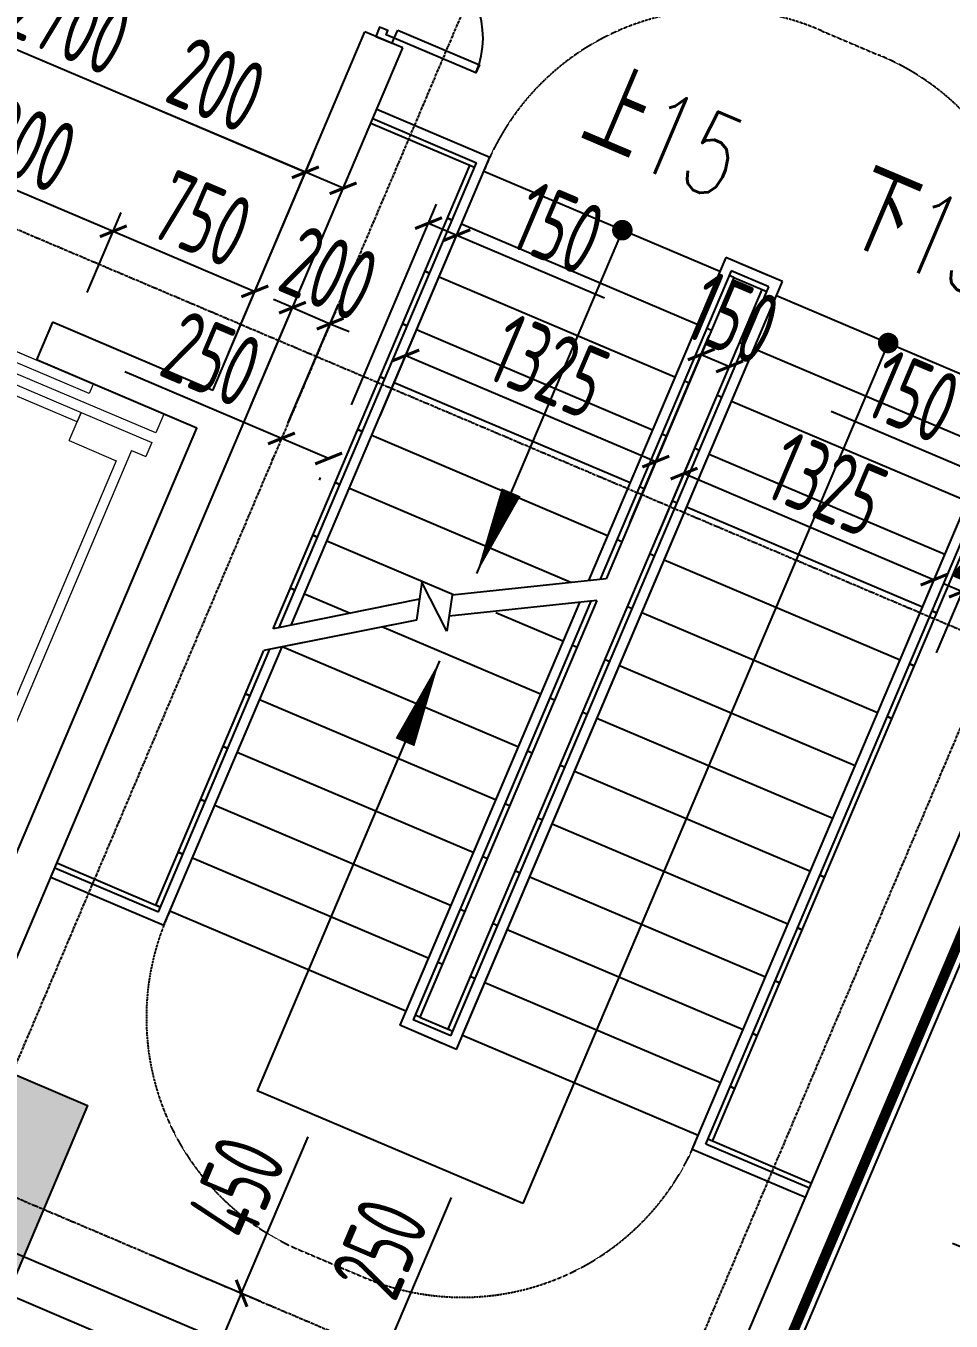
# Model space of a CAD drawing. Extents: x 11778731 to 12007717, y -6694179 to -6363962.
# Drawn here: x 11978442 to 11982956, y -6436845 to -6430526 of the extents above; entities that cross this region are included whole.
import ezdxf
from ezdxf.enums import TextEntityAlignment as Align
from ezdxf.xclip import XClip

# ---------------------------------------------------------------- set-up
doc = ezdxf.new("R2010")
doc.units = 0
doc.header["$LTSCALE"] = 10
doc.header["$MEASUREMENT"] = 0
doc.header["$XCLIPFRAME"] = 0
for name, pattern in [('A3-RG-axis-100$0$CENTER', [2, 1.25, -0.25, 0.25, -0.25]), ('A3-RI-3F$0$DASH', [0.35, 0.25, -0.1]), ('A3-RV-3F$0$HIDDEN2', [0.1875, 0.125, -0.0625])]:
    doc.linetypes.add(name, pattern=pattern)
for name, color, linetype in [('A3-RB-3F-100$0$A-DIMS-100', 1, 'Continuous'), ('A3-RG-axis-100$0$A-GRID', 1, 'A3-RG-axis-100$0$CENTER'), ('A3-RI-3F$0$A-DOOR', 32, 'Continuous'), ('A3-RI-3F$0$A-EVTR', 3, 'Continuous'), ('A3-RI-3F$0$A-FLOR', 2, 'Continuous'), ('A3-RI-3F$0$A-WALL', 7, 'Continuous'), ('A3-RI-3F$0$A-WALL-FINI', 95, 'Continuous'), ('A3-RS-1F$0$A-HATH-GRAY', 8, 'Continuous'), ('A3-RS-1F$0$A-WALL', 7, 'Continuous'), ('A3-RV-3F$0$A-STRS', 50, 'Continuous'), ('A3-RV-3F$0$A-STRS-HRAL', 80, 'Continuous'), ('A3-RV-3F$0$A-SYMB-STRS', 1, 'Continuous'), ('A3-SYMB-3F-100$0$A-SYMB', 4, 'Continuous'), ('A3-SYMB-3F-100$0$A-SYMB-NAME', 4, 'Continuous'), ('A3-SYMB-3F-100$0$A-SYMB-NAME-E', 4, 'Continuous'), ('A3-SYMB-3F-100$0$A-SYMB-STRS', 1, 'Continuous')]:
    doc.layers.add(name, color=color, linetype=linetype)
doc.layers.add('A3-RI-3F$0$an-stairs', color=3, linetype='Continuous', lineweight=9)
doc.styles.add('A3-RB-3F-100$0$XD2008', font='xd-hzs.shx', dxfattribs={"width": 0.7, "bigfont": 'xd-hztxt.shx'})
doc.styles.add('A3-SYMB-3F-100$0$ECADI-TXT', font='simplex.shx', dxfattribs={"bigfont": 'hztxt.shx'})
doc.styles.add('A3-SYMB-3F-100$0$XD2008', font='hzs.shx', dxfattribs={"width": 0.7, "bigfont": 'hztxt.shx'})
doc.dimstyles.new('A3-RB-3F-100$0$XD100$0', dxfattribs={"dimscale": 100, "dimtxt": 3.5, "dimasz": 1, "dimexe": 1, "dimexo": 2, "dimgap": 0.5, "dimtad": 1, "dimdec": 0, "dimdsep": 46, "dimtxsty": 'A3-RB-3F-100$0$XD2008', "dimblk1": 'A3-RB-3F-100$0$_ARCHTICK', "dimblk2": 'A3-RB-3F-100$0$_ARCHTICK', "dimsah": 1, "dimcen": 2.5, "dimclrt": 4, "dimaunit": 1, "dimadec": 0, "dimazin": 0, "dimtfac": 1, "dimtdec": 0, "dimtix": 1, "dimtmove": 0, "dimatfit": 3, "dimfxl": 0, "dimtolj": 1, "dimtzin": 0, "dimarcsym": 0})

# ---------------------------------------------------------------- blocks, each defined once
blk = doc.blocks.new('A3-RV-3F')
at = {"layer": 'A3-RV-3F$0$A-STRS'}
for p, q in [((11980630.8, -6431216.6), (11980124.5, -6431001.7)), ((11979648.1, -6433467.6), (11980607.8, -6431206.8)), ((11981827.4, -6431724.5), (11980676.7, -6431236.1)), ((11980521.4, -6431474.3), (11980498.4, -6431464.6)), ((11980498.4, -6431464.6), (11980521.4, -6431474.3)), ((11981718, -6431982.3), (11980567.3, -6431493.8)), ((11981718, -6431982.3), (11980567.3, -6431493.8)), ((11980412, -6431732.1), (11980389, -6431722.3)), ((11980389, -6431722.3), (11980412, -6431732.1)), ((11981608.6, -6432240), (11980457.9, -6431751.6)), ((11981608.6, -6432240), (11980457.9, -6431751.6)), ((11981896.5, -6431753.9), (11981272.8, -6433223.2)), ((11981896.5, -6431753.9), (11981272.8, -6433223.2)), ((11981896.5, -6431753.9), (11981873.5, -6431744.1)), ((11981896.5, -6431753.9), (11981873.5, -6431744.1)), ((11981896.5, -6431753.9), (11982034.6, -6431812.5)), ((11980502.9, -6435420.8), (11982034.6, -6431812.5)), ((11980502.9, -6435420.8), (11982034.6, -6431812.5)), ((11982034.6, -6431812.5), (11982057.6, -6431822.2)), ((11982103.6, -6431841.8), (11983254.2, -6432330.2)), ((11980302.6, -6431989.8), (11980279.6, -6431980.1)), ((11980279.6, -6431980.1), (11980302.6, -6431989.8)), ((11981499.2, -6432497.8), (11980348.5, -6432009.3)), ((11981499.2, -6432497.8), (11980348.5, -6432009.3)), ((11981787.1, -6432011.6), (11981764.1, -6432001.8)), ((11981787.1, -6432011.6), (11981764.1, -6432001.8)), ((11981925.1, -6432070.2), (11981948.2, -6432080)), ((11981925.1, -6432070.2), (11981948.2, -6432080)), ((11981994.2, -6432099.5), (11983144.8, -6432587.9)), ((11981994.2, -6432099.5), (11983144.8, -6432587.9)), ((11980193.2, -6432247.6), (11980170.2, -6432237.8)), ((11980170.2, -6432237.8), (11980193.2, -6432247.6)), ((11981389.8, -6432755.5), (11980239.1, -6432267.1)), ((11981389.8, -6432755.5), (11980239.1, -6432267.1)), ((11981677.7, -6432269.3), (11981654.7, -6432259.6)), ((11981677.7, -6432269.3), (11981654.7, -6432259.6)), ((11981815.7, -6432327.9), (11981838.8, -6432337.7)), ((11981815.7, -6432327.9), (11981838.8, -6432337.7)), ((11981791.6, -6435967.9), (11983323.3, -6432359.5)), ((11981884.8, -6432357.2), (11983035.4, -6432845.6)), ((11981884.8, -6432357.2), (11983035.4, -6432845.6)), ((11980083.8, -6432505.3), (11980060.8, -6432495.6)), ((11980060.8, -6432495.6), (11980083.8, -6432505.3)), ((11981280.4, -6433013.3), (11980129.7, -6432524.8)), ((11981280.4, -6433013.3), (11980129.7, -6432524.8)), ((11981568.3, -6432527.1), (11981545.3, -6432517.3)), ((11981568.3, -6432527.1), (11981545.3, -6432517.3)), ((11981706.3, -6432585.7), (11981729.4, -6432595.5)), ((11981706.3, -6432585.7), (11981729.4, -6432595.5)), ((11981775.4, -6432615), (11982926, -6433103.4)), ((11981775.4, -6432615), (11982926, -6433103.4)), ((11979974.4, -6432763), (11979951.3, -6432753.3)), ((11979951.3, -6432753.3), (11979974.4, -6432763)), ((11981458.9, -6432784.8), (11981435.8, -6432775)), ((11981458.9, -6432784.8), (11981435.8, -6432775)), ((11981101.3, -6433241.4), (11980020.3, -6432782.5)), ((11981596.9, -6432843.4), (11981619.9, -6432853.2)), ((11981596.9, -6432843.4), (11981619.9, -6432853.2)), ((11981666, -6432872.7), (11982816.6, -6433361.1)), ((11981666, -6432872.7), (11982816.6, -6433361.1)), ((11979865, -6433020.8), (11979842, -6433011)), ((11979842, -6433011), (11979865, -6433020.8)), ((11981349.5, -6433042.6), (11981326.4, -6433032.8)), ((11981349.5, -6433042.6), (11981326.4, -6433032.8)), ((11980527.7, -6433302.1), (11979910.9, -6433040.3)), ((11980527.7, -6433302.1), (11979910.9, -6433040.3)), ((11981487.5, -6433101.2), (11981510.5, -6433110.9)), ((11981487.5, -6433101.2), (11981510.5, -6433110.9)), ((11981556.6, -6433130.5), (11982707.2, -6433618.9)), ((11981556.6, -6433130.5), (11982707.2, -6433618.9)), ((11981272.8, -6433223.2), (11980521.3, -6433302.9)), ((11981272.8, -6433223.2), (11980521.3, -6433302.9)), ((11979755.5, -6433278.5), (11979732.5, -6433268.8)), ((11979732.5, -6433268.8), (11979755.5, -6433278.5)), ((11980374.4, -6433239.9), (11980348.4, -6433424.9)), ((11980374.4, -6433239.9), (11980348.4, -6433424.9)), ((11980496.5, -6433479.6), (11980374.4, -6433239.9)), ((11980496.5, -6433479.6), (11980374.4, -6433239.9)), ((11980362.8, -6433322.3), (11979648.1, -6433467.6)), ((11980362.8, -6433322.3), (11979737.2, -6433449.5)), ((11980021.9, -6433391.6), (11979801.5, -6433298)), ((11980021.9, -6433391.6), (11979801.5, -6433298)), ((11981227.7, -6433329.5), (11980364.8, -6435362.2)), ((11981227.7, -6433329.5), (11980364.8, -6435362.2)), ((11980521.3, -6433302.9), (11980496.5, -6433479.6)), ((11980521.3, -6433302.9), (11980496.5, -6433479.6)), ((11981227.7, -6433329.5), (11980506.9, -6433405.4)), ((11981227.7, -6433329.5), (11980506.9, -6433405.4)), ((11981061.6, -6433528.7), (11980734.8, -6433390)), ((11981061.6, -6433528.7), (11980734.8, -6433390)), ((11981378.1, -6433358.9), (11981401.1, -6433368.7)), ((11981378.1, -6433358.9), (11981401.1, -6433368.7)), ((11981447.2, -6433388.2), (11982597.8, -6433876.6)), ((11981447.2, -6433388.2), (11982597.8, -6433876.6)), ((11982862.6, -6433380.7), (11982885.6, -6433390.5)), ((11982885.6, -6433390.5), (11982862.6, -6433380.7)), ((11980348.4, -6433424.9), (11979603.2, -6433573.5)), ((11980348.4, -6433424.9), (11979692.1, -6433555.8)), ((11980952.2, -6433786.5), (11980179.6, -6433458.5)), ((11980952.2, -6433786.5), (11980179.6, -6433458.5)), ((11979076.1, -6434815.2), (11979603.2, -6433573.5)), ((11980842.8, -6434044.2), (11979692.1, -6433555.8)), ((11980842.8, -6434044.2), (11979692.1, -6433555.8)), ((11981130.6, -6433558), (11981107.6, -6433548.3)), ((11981130.6, -6433558), (11981107.6, -6433548.3)), ((11981268.7, -6433616.6), (11981291.7, -6433626.4)), ((11981268.7, -6433616.6), (11981291.7, -6433626.4)), ((11981337.8, -6433646), (11982488.4, -6434134.4)), ((11981337.8, -6433646), (11982488.4, -6434134.4)), ((11982753.2, -6433638.4), (11982776.2, -6433648.2)), ((11982776.2, -6433648.2), (11982753.2, -6433638.4)), ((11979536.7, -6433794), (11979513.7, -6433784.2)), ((11979513.7, -6433784.2), (11979536.7, -6433794)), ((11980733.4, -6434302), (11979582.7, -6433813.5)), ((11980733.4, -6434302), (11979582.7, -6433813.5)), ((11981021.2, -6433815.8), (11980998.2, -6433806)), ((11981021.2, -6433815.8), (11980998.2, -6433806)), ((11981159.3, -6433874.4), (11981182.3, -6433884.2)), ((11981159.3, -6433874.4), (11981182.3, -6433884.2)), ((11981228.4, -6433903.7), (11982379, -6434392.1)), ((11981228.4, -6433903.7), (11982379, -6434392.1)), ((11982643.8, -6433896.2), (11982666.8, -6433905.9)), ((11982666.8, -6433905.9), (11982643.8, -6433896.2)), ((11979427.4, -6434051.8), (11979404.4, -6434042)), ((11979404.4, -6434042), (11979427.4, -6434051.8)), ((11980624, -6434559.7), (11979473.3, -6434071.2)), ((11980624, -6434559.7), (11979473.3, -6434071.2)), ((11980911.8, -6434073.5), (11980888.8, -6434063.8)), ((11980911.8, -6434073.5), (11980888.8, -6434063.8)), ((11981049.9, -6434132.1), (11981072.9, -6434141.9)), ((11981049.9, -6434132.1), (11981072.9, -6434141.9)), ((11981118.9, -6434161.4), (11982269.6, -6434649.8)), ((11981118.9, -6434161.4), (11982269.6, -6434649.8)), ((11979317.9, -6434309.5), (11979294.9, -6434299.7)), ((11979294.9, -6434299.7), (11979317.9, -6434309.5)), ((11980514.6, -6434817.4), (11979363.9, -6434329)), ((11980514.6, -6434817.4), (11979363.9, -6434329)), ((11980802.4, -6434331.3), (11980779.4, -6434321.5)), ((11980802.4, -6434331.3), (11980779.4, -6434321.5)), ((11980940.5, -6434389.9), (11980963.5, -6434399.6)), ((11980940.5, -6434389.9), (11980963.5, -6434399.6)), ((11981009.5, -6434419.2), (11982160.2, -6434907.6)), ((11981009.5, -6434419.2), (11982160.2, -6434907.6)), ((11978592.8, -6434610.1), (11979099.1, -6434825)), ((11979208.5, -6434567.2), (11979185.5, -6434557.5)), ((11979185.5, -6434557.5), (11979208.5, -6434567.2)), ((11980405.2, -6435075.2), (11979254.5, -6434586.7)), ((11980405.2, -6435075.2), (11979254.5, -6434586.7)), ((11980693, -6434589), (11980670, -6434579.2)), ((11980693, -6434589), (11980670, -6434579.2)), ((11980831.1, -6434647.6), (11980854.1, -6434657.4)), ((11980831.1, -6434647.6), (11980854.1, -6434657.4)), ((11982315.6, -6434669.4), (11982338.6, -6434679.1)), ((11982338.6, -6434679.1), (11982315.6, -6434669.4)), ((11980900.1, -6434676.9), (11982050.8, -6435165.3)), ((11980900.1, -6434676.9), (11982050.8, -6435165.3)), ((11979099.1, -6434825), (11979076.1, -6434815.2)), ((11980295.8, -6435332.9), (11979145.1, -6434844.5)), ((11980295.8, -6435332.9), (11979145.1, -6434844.5)), ((11980583.6, -6434846.7), (11980560.6, -6434837)), ((11980583.6, -6434846.7), (11980560.6, -6434837)), ((11980721.7, -6434905.4), (11980744.7, -6434915.1)), ((11980721.7, -6434905.4), (11980744.7, -6434915.1)), ((11982206.2, -6434927.1), (11982229.2, -6434936.9)), ((11982229.2, -6434936.9), (11982206.2, -6434927.1)), ((11980790.7, -6434934.7), (11981941.4, -6435423.1)), ((11980790.7, -6434934.7), (11981941.4, -6435423.1)), ((11980474.2, -6435104.5), (11980451.2, -6435094.7)), ((11980474.2, -6435104.5), (11980451.2, -6435094.7)), ((11980612.3, -6435163.1), (11980635.3, -6435172.9)), ((11980612.3, -6435163.1), (11980635.3, -6435172.9)), ((11980681.3, -6435192.4), (11981832, -6435680.8)), ((11980681.3, -6435192.4), (11981832, -6435680.8)), ((11982096.8, -6435184.9), (11982119.8, -6435194.6)), ((11982119.8, -6435194.6), (11982096.8, -6435184.9)), ((11980364.8, -6435362.2), (11980341.8, -6435352.5)), ((11980364.8, -6435362.2), (11980341.8, -6435352.5)), ((11980364.8, -6435362.2), (11980502.9, -6435420.8)), ((11980364.8, -6435362.2), (11980502.9, -6435420.8)), ((11980495.9, -6435417.9), (11980525.9, -6435430.6)), ((11980495.9, -6435417.9), (11980525.9, -6435430.6)), ((11980571.9, -6435450.1), (11981722.6, -6435938.6)), ((11980571.9, -6435450.1), (11981722.5, -6435938.5)), ((11981987.4, -6435442.6), (11982010.4, -6435452.4)), ((11982010.4, -6435452.4), (11981987.4, -6435442.6)), ((11981878, -6435700.4), (11981901, -6435710.1)), ((11981901, -6435710.1), (11981878, -6435700.4)), ((11982274.9, -6436173), (11981768.6, -6435958.1))]:
    blk.add_line(p, q, dxfattribs=at)
at = {"layer": 'A3-RV-3F$0$A-STRS-HRAL'}
for p, q in [((11980153.8, -6430932.7), (11980706.1, -6431167.1)), ((11980134.3, -6430978.7), (11980640.6, -6431193.6)), ((11979677.9, -6433461.5), (11980640.6, -6431193.6)), ((11979737.3, -6433449.5), (11980706.1, -6431167.1)), ((11981856.7, -6431655.5), (11981187.5, -6433232.2)), ((11982132.9, -6431772.7), (11981856.7, -6431655.5)), ((11982063.9, -6431743.4), (11981925.8, -6431684.8)), ((11981827.4, -6431724.5), (11981187.5, -6433232.2)), ((11981883.2, -6431721.1), (11981244.3, -6433226.2)), ((11982067.3, -6431799.2), (11981883.2, -6431721.1)), ((11982044.3, -6431789.4), (11981906.2, -6431730.8)), ((11980516.1, -6435453.6), (11982067.3, -6431799.2)), ((11980525.9, -6435430.6), (11982057.6, -6431822.2)), ((11980542.6, -6435519.2), (11982132.9, -6431772.7)), ((11980571.9, -6435450.1), (11982103.6, -6431841.8)), ((11981693.3, -6436007.6), (11983283.5, -6432261.1)), ((11981758.8, -6435981.1), (11983310, -6432326.7)), ((11981142.4, -6433338.5), (11980266.5, -6435402)), ((11981142.4, -6433338.5), (11980295.8, -6435332.9)), ((11981199.2, -6433332.5), (11980332, -6435375.5)), ((11981199.2, -6433332.5), (11980341.8, -6435352.5)), ((11979089.4, -6434848), (11979632.9, -6433567.6)), ((11979115.8, -6434913.5), (11979692.2, -6433555.7)), ((11978583.1, -6434633.1), (11979089.4, -6434848)), ((11978563.5, -6434679.1), (11979115.8, -6434913.5)), ((11980542.6, -6435519.2), (11980266.5, -6435402)), ((11980516.1, -6435453.6), (11980332, -6435375.5)), ((11980473.6, -6435489.9), (11980335.5, -6435431.3)), ((11980493.1, -6435443.9), (11980355, -6435385.2)), ((11982265.1, -6436196), (11981758.8, -6435981.1)), ((11982245.6, -6436242), (11981693.3, -6436007.6))]:
    blk.add_line(p, q, dxfattribs=at)
at = {"layer": 'A3-RV-3F$0$A-SYMB-STRS'}
for p, q in [((11981352.2, -6431522.8, 0), (11980641.1, -6433198.2, 0)), ((11982649.3, -6432073.4), (11980867.4, -6436271.5)), ((11980460.1, -6433624.5, 0), (11979570.3, -6435720.9, 0)), ((11980867.4, -6436271.5), (11979570.3, -6435720.9, 0))]:
    blk.add_line(p, q, dxfattribs=at)
at = {"layer": 'A3-RV-3F$0$A-SYMB-STRS', "linetype": 'A3-RV-3F$0$HIDDEN2'}
for points in [[(11980676.7, -6431236.1, -0.428236), (11982325.6, -6430550.9), (11982601.8, -6430668.1, -0.428308), (11983254.2, -6432330.2)], [(11979145.1, -6434844.5, 0.428298), (11979797.6, -6436506.6), (11980073.8, -6436623.8, 0.428296), (11981722.6, -6435938.6)]]:
    blk.add_lwpolyline(points, format="xyb", dxfattribs=at)
at = {"layer": 'A3-RV-3F$0$A-SYMB-STRS', "extrusion": (6.84426e-15, 1.20972e-14, -1), "const_width": 50, "elevation": 0}
for points in [[(-11981327.3, -6431524.6, -1), (-11981377.2, -6431521, -1)], [(-11982624.4, -6432075.2, -1), (-11982674.3, -6432071.6, -1)]]:
    blk.add_lwpolyline(points, format="xyb", close=True, dxfattribs=at)
at = {"layer": 'A3-RV-3F$0$A-SYMB-STRS', "elevation": 0}
for points in [[(11980641.1, -6433198.2, 0, 100, 0), (11980809.5, -6432801.6, 100, 100, 0)], [(11980460.1, -6433624.5, 0, 100, 0), (11980291.8, -6434021.1, 100, 100, 0)]]:
    blk.add_lwpolyline(points, format="xyseb", dxfattribs=at)
blk = doc.blocks.new('A3-RI-3F$0$J-子母门-1300')
for points in [[(-72.9, 86.7), (-72.9, 899.2), (-29.6, 899.2), (-29.6, 86.7)], [(1129.6, 86.7), (1129.6, 520), (1172.9, 520), (1172.9, 86.7)], [(-100, 86.7), (-72.9, 86.7), (-72.9, 43.3), (-51.2, 43.3), (-51.2, 0), (-100, 0)], [(1200, 86.7), (1172.9, 86.7), (1172.9, 43.3), (1151.2, 43.3), (1151.2, 0), (1200, 0)]]:
    blk.add_lwpolyline(points, close=True)
for centre, radius, start, end in [((-72.9, 86.7), 812.5, 0, 90), ((1172.9, 86.7), 433.3, 90, 180)]:
    blk.add_arc(centre, radius, start, end)
blk = doc.blocks.new('A3-RI-3F$0$kt1')
at = {"layer": 'A3-RI-3F$0$an-stairs', "color": 3}
for p, q in [((1382.1, 3669.5), (1469.3, 3718.4)), ((2531.3, 1619.7), (1382.1, 3669.5)), ((1273, 3608.4), (1338.5, 3645.1)), ((1273, 3608.4), (1309.7, 3543)), ((1338.5, 3645.1), (1521.8, 3318)), ((-805.6, 2357.1), (1309.7, 3543)), ((1391, 3244.6), (1521.8, 3318)), ((270.3, 438.1), (-805.6, 2357.1)), ((2173.4, 1849), (2304.3, 1922.3)), ((2304.3, 1922.3), (2487.6, 1595.2)), ((2618.5, 1668.6), (2531.3, 1619.7)), ((2385.5, 1624), (270.3, 438.1)), ((2385.5, 1624), (2422.2, 1558.6)), ((2487.6, 1595.2), (2422.2, 1558.6))]:
    blk.add_line(p, q, dxfattribs=at)
for points in [[(-1407.6, 2306.2), (1383.7, 3871.1), (2704.1, 1515.9), (-87.2, -48.9)], [(2000.3, 2669.1), (2043.9, 2693.5), (1652.7, 3391.3), (1609.1, 3366.9)], [(1869.4, 2595.7), (1913, 2620.2), (1521.8, 3318), (1478.2, 3293.5)], [(2000.3, 2669.1), (2043.9, 2693.5), (2435.1, 1995.7), (2391.5, 1971.2)], [(1869.4, 2595.7), (1913, 2620.2), (2304.3, 1922.3), (2260.6, 1897.9)], [(-29.1, 614.2), (-4.6, 570.6), (-91.9, 521.7), (-116.3, 565.3), (-159.9, 540.9), (-942.3, 1936.5), (-898.7, 1961), (-923.2, 2004.6), (-836, 2053.5), (-811.5, 2009.9), (-767.9, 2034.3), (14.5, 638.7)]]:
    blk.add_lwpolyline(points, close=True, dxfattribs=at)
blk.add_lwpolyline([(2173.4, 1849), (2295.7, 1630.9), (289.4, 506.2), (-737.5, 2338), (1268.7, 3462.7), (1391, 3244.6)], dxfattribs=at)
blk = doc.blocks.new('A3-RI-3F')
at = {"layer": 'A3-RI-3F$0$A-FLOR', "linetype": 'A3-RI-3F$0$DASH', "const_width": 50}
blk.add_lwpolyline([(11922838.4, -6425913.8), (11977074.7, -6448935.7), (11985123.7, -6429973.3), (11974261.7, -6425362.6), (11988321.8, -6392239.2), (11978237.5, -6391710.7), (11978173.5, -6391907.6), (11943983, -6380798.4), (11944557.8, -6379029.5), (11938185.7, -6376959.1), (11937611, -6378728), (11907835.3, -6369053.3)], dxfattribs=at)
at = {"layer": 'A3-RI-3F$0$A-WALL'}
for p, q in [((11979354.3, -6432304.3), (11980096.7, -6430555.3)), ((11980280.8, -6430633.5), (11980096.7, -6430555.3)), ((11977877.8, -6436294.6), (11980280.8, -6430633.5)), ((11978571.8, -6431972.1), (11978493.6, -6432156.2)), ((11979354.3, -6432304.3), (11978571.8, -6431972.1)), ((11979276.2, -6432488.4), (11978493.6, -6432156.2)), ((11981559.8, -6437857.5), (11983884.7, -6432380.5)), ((11981568.1, -6438349.9), (11984068.8, -6432458.7)), ((11978025.8, -6435434), (11979276.2, -6432488.4)), ((11977877.8, -6436294.6), (11981559.8, -6437857.5)), ((11977799.7, -6436478.7), (11981481.7, -6438041.6))]:
    blk.add_line(p, q, dxfattribs=at)
at = {"layer": 'A3-RI-3F$0$A-WALL-FINI'}
blk.add_line((11981614.1, -6438369.5), (11983657.6, -6433555.2), dxfattribs=at)
at = {"layer": 'A3-RI-3F$0$A-DOOR', "rotation": 247.0000000036505}
blk.add_blockref('A3-RI-3F$0$J-子母门-1300', (11980617.7, -6429472.9), dxfattribs=at)
at = {"layer": 'A3-RI-3F$0$A-EVTR', "rotation": 37.72386343019219}
blk.add_blockref('A3-RI-3F$0$kt1', (11978064.9, -6435342), dxfattribs=at)
blk = doc.blocks.new('A3-RG-axis-100')
at = {"layer": 'A3-RG-axis-100$0$A-GRID'}
for p, q in [((11907163.4, -6401280.8), (11992184.7, -6437370.3)), ((11984625.5, -6420909.8), (11976733.4, -6439502.5)), ((11987939.3, -6422316.5), (11976921.4, -6448273.1)), ((11972636.5, -6433798.2), (11990485, -6441374.5))]:
    blk.add_line(p, q, dxfattribs=at)
blk = doc.blocks.new('A3-SYMB-3F-100$0$ECADI-TAG-NAME')
at = {"layer": 'A3-SYMB-3F-100$0$A-SYMB-NAME', "style": 'A3-SYMB-3F-100$0$ECADI-TXT', "width": 0.7}
blk.add_attdef('CHINESENAME', (1.855, 1.528), '', height=4, dxfattribs=at)
at = {"layer": 'A3-SYMB-3F-100$0$A-SYMB-NAME-E', "style": 'A3-SYMB-3F-100$0$ECADI-TXT', "width": 0.7}
blk.add_attdef('ENGLISHLOW', (2.183, 6.956), '', height=2.5, dxfattribs=at)
blk = doc.blocks.new('A3-SYMB-3F-100$0$ECADI-TAG-HGHT（国标）')
at = {"color": 1}
blk.add_line((-2.121, 2.121), (11.768, 2.121), dxfattribs=at)
at = {"color": 1, "const_width": 0.5}
blk.add_lwpolyline([(-2.121, 2.121), (0, 0), (2.121, 2.121)], dxfattribs=at)
at = {"color": 1}
blk.add_point((-1.481, 4.6), dxfattribs=at)
at = {"style": 'A3-SYMB-3F-100$0$XD2008', "width": 0.7}
blk.add_attdef('FL', text='', height=3, dxfattribs=at).set_placement((-2.689, 2.967), align=Align.RIGHT)
for tag, p in [('F.F.L.', (2.284, 2.967)), ('T.O.S.', (2.284, -1.104))]:
    blk.add_attdef(tag, p, '', height=3, dxfattribs=at)
blk = doc.blocks.new('A3-SYMB-3F-100')
at = {"layer": 'A3-SYMB-3F-100$0$A-SYMB'}
ref = blk.add_blockref('A3-SYMB-3F-100$0$ECADI-TAG-HGHT（国标）', (11982155.2, -6430257.5), dxfattribs=dict(at, xscale=100, yscale=100.0000000002328, rotation=337))
ref.add_attrib('F.F.L.', '9.450', (11982120.4, -6429920.4), dxfattribs={"layer": '0', "height": 300, "rotation": 337, "style": 'A3-SYMB-3F-100$0$XD2008', "width": 0.7})
at = {"layer": 'A3-SYMB-3F-100$0$A-SYMB-STRS'}
ref = blk.add_blockref('A3-SYMB-3F-100$0$ECADI-TAG-NAME', (11980899.5, -6431154.8, 0), dxfattribs=dict(at, xscale=100, yscale=99.99999999999999, rotation=337))
ref.add_attrib('CHINESENAME', '上15', (11981130, -6431086.7, 0), dxfattribs={"height": 400, "rotation": 337, "style": 'A3-SYMB-3F-100$0$ECADI-TXT', "oblique": 360, "width": 0.7})
ref = blk.add_blockref('A3-SYMB-3F-100$0$ECADI-TAG-NAME', (11982185.8, -6431639.8, 0), dxfattribs=dict(at, xscale=100, yscale=99.99999999999999, rotation=337))
ref.add_attrib('CHINESENAME', '下15', (11982416.3, -6431571.7, 0), dxfattribs={"height": 400, "rotation": 337, "style": 'A3-SYMB-3F-100$0$ECADI-TXT', "oblique": 360, "width": 0.7})
blk = doc.blocks.new('A3-RB-3F-100$0$_ARCHTICK')
at = {"color": 0, "linetype": 'ByBlock', "const_width": 0.15}
blk.add_lwpolyline([(-0.5, -0.5), (0.5, 0.5)], dxfattribs=at)
blk = doc.blocks.new('*D429')
at = {"layer": 'A3-RB-3F-100$0$A-DIMS-100', "color": 0, "lineweight": -2}
for p, q in [((11982963.6, -6436465.4), (11983607.9, -6436738.9)), ((11982898.5, -6438154.2), (11983515.9, -6436699.8)), ((11982346.2, -6437919.7), (11982990.6, -6438193.3))]:
    blk.add_line(p, q, dxfattribs=at)
at = {"layer": 'A3-RB-3F-100$0$A-DIMS-100', "color": 0, "lineweight": -2, "xscale": 100, "yscale": 100, "zscale": 100}
for p, rotation in [((11983515.9, -6436699.8), 66.99999999938989), ((11982898.5, -6438154.2), 246.9999999993899)]:
    blk.add_blockref('A3-RB-3F-100$0$_ARCHTICK', p, dxfattribs=dict(at, rotation=rotation))
at = {"layer": 'A3-RB-3F-100$0$A-DIMS-100', "color": 4, "insert": (11983000.1, -6437339.1), "char_height": 350, "attachment_point": 5, "rotation": 67, "style": 'A3-RB-3F-100$0$XD2008'}
blk.add_mtext('\\A1;1580', dxfattribs=at)
blk = doc.blocks.new('*D435')
at = {"layer": 'A3-RB-3F-100$0$A-DIMS-100', "color": 0, "lineweight": -2}
for p, q in [((11977637.4, -6431358.2), (11977803.3, -6430967.4)), ((11977764.2, -6431059.4), (11978868.8, -6431528.3)), ((11978742, -6431827.1), (11978907.9, -6431436.3))]:
    blk.add_line(p, q, dxfattribs=at)
at = {"layer": 'A3-RB-3F-100$0$A-DIMS-100', "color": 0, "lineweight": -2, "xscale": 100, "yscale": 100, "zscale": 100}
for p, rotation in [((11977764.2, -6431059.4), 156.9999999999574), ((11978868.8, -6431528.3), 336.9999999999574)]:
    blk.add_blockref('A3-RB-3F-100$0$_ARCHTICK', p, dxfattribs=dict(at, rotation=rotation))
at = {"layer": 'A3-RB-3F-100$0$A-DIMS-100', "color": 4, "insert": (11978404.4, -6431086.8), "char_height": 350, "attachment_point": 5, "rotation": 337, "style": 'A3-RB-3F-100$0$XD2008'}
blk.add_mtext('\\A1;1200', dxfattribs=at)
blk = doc.blocks.new('*D436')
at = {"layer": 'A3-RB-3F-100$0$A-DIMS-100', "color": 0, "lineweight": -2}
for p, q in [((11978742, -6431827.1), (11978907.9, -6431436.3)), ((11978868.8, -6431528.3), (11979559.3, -6431821.4)), ((11979432.5, -6432120.2), (11979598.4, -6431729.4))]:
    blk.add_line(p, q, dxfattribs=at)
at = {"layer": 'A3-RB-3F-100$0$A-DIMS-100', "color": 0, "lineweight": -2, "xscale": 100, "yscale": 100, "zscale": 100}
for p, rotation in [((11978868.8, -6431528.3), 156.9999999999621), ((11979559.3, -6431821.4), 336.999999999962)]:
    blk.add_blockref('A3-RB-3F-100$0$_ARCHTICK', p, dxfattribs=dict(at, rotation=rotation))
at = {"layer": 'A3-RB-3F-100$0$A-DIMS-100', "color": 4, "insert": (11979302, -6431467.8), "char_height": 350, "attachment_point": 5, "rotation": 337, "style": 'A3-RB-3F-100$0$XD2008'}
blk.add_mtext('\\A1;750', dxfattribs=at)
blk = doc.blocks.new('*D437')
at = {"layer": 'A3-RB-3F-100$0$A-DIMS-100', "color": 0, "lineweight": -2}
for p, q in [((11976868.9, -6431249.3), (11977359.6, -6430093.5)), ((11977320.5, -6430185.6), (11979805.9, -6431240.5)), ((11979354.3, -6432304.3), (11979844.9, -6431148.5))]:
    blk.add_line(p, q, dxfattribs=at)
at = {"layer": 'A3-RB-3F-100$0$A-DIMS-100', "color": 0, "lineweight": -2, "xscale": 100, "yscale": 100, "zscale": 100}
for p, rotation in [((11977320.5, -6430185.6), 156.9996209030035), ((11979805.9, -6431240.5), 336.9996209030035)]:
    blk.add_blockref('A3-RB-3F-100$0$_ARCHTICK', p, dxfattribs=dict(at, rotation=rotation))
at = {"layer": 'A3-RB-3F-100$0$A-DIMS-100', "color": 4, "insert": (11978651.1, -6430505.9), "char_height": 350, "attachment_point": 5, "rotation": 336.99962, "style": 'A3-RB-3F-100$0$XD2008'}
blk.add_mtext('\\A1;2700', dxfattribs=at)
blk = doc.blocks.new('*D438')
at = {"layer": 'A3-RB-3F-100$0$A-DIMS-100', "color": 0, "lineweight": -2}
for p, q in [((11979805.9, -6431240.6), (11978949.8, -6430877.2)), ((11979354.3, -6432304.3), (11979844.9, -6431148.5)), ((11979538.4, -6432382.5), (11980029, -6431226.7)), ((11979990, -6431318.7), (11979805.9, -6431240.6))]:
    blk.add_line(p, q, dxfattribs=at)
at = {"layer": 'A3-RB-3F-100$0$A-DIMS-100', "color": 0, "lineweight": -2, "xscale": 100, "yscale": 100, "zscale": 100}
for p, rotation in [((11979805.9, -6431240.6), 156.9992418059398), ((11979990, -6431318.7), 336.9992418059397)]:
    blk.add_blockref('A3-RB-3F-100$0$_ARCHTICK', p, dxfattribs=dict(at, rotation=rotation))
at = {"layer": 'A3-RB-3F-100$0$A-DIMS-100', "color": 4, "insert": (11979373.7, -6430812.7), "char_height": 350, "attachment_point": 5, "rotation": 336.99924, "style": 'A3-RB-3F-100$0$XD2008'}
blk.add_mtext('\\A1;200', dxfattribs=at)
blk = doc.blocks.new('*D439')
at = {"layer": 'A3-RB-3F-100$0$A-DIMS-100', "color": 0, "lineweight": -2}
for p, q in [((11979538.4, -6432382.5), (11979781.9, -6431808.8)), ((11979742.9, -6431900.8), (11979650.8, -6431861.7)), ((11979722.5, -6432460.6), (11979966, -6431886.9)), ((11979742.9, -6431900.8), (11979927, -6431979)), ((11979927, -6431979), (11980019, -6432018))]:
    blk.add_line(p, q, dxfattribs=at)
at = {"layer": 'A3-RB-3F-100$0$A-DIMS-100', "color": 0, "lineweight": -2, "xscale": 100, "yscale": 100, "zscale": 100}
for p, rotation in [((11979742.9, -6431900.8), 336.9999999999054), ((11979927, -6431979), 156.9999999999054)]:
    blk.add_blockref('A3-RB-3F-100$0$_ARCHTICK', p, dxfattribs=dict(at, rotation=rotation))
at = {"layer": 'A3-RB-3F-100$0$A-DIMS-100', "color": 4, "insert": (11979922.8, -6431732.8), "char_height": 350, "attachment_point": 5, "rotation": 337, "style": 'A3-RB-3F-100$0$XD2008'}
blk.add_mtext('\\A1;200', dxfattribs=at)
blk = doc.blocks.new('*D440')
at = {"layer": 'A3-RB-3F-100$0$A-DIMS-100', "color": 0, "lineweight": -2}
for p, q in [((11979689.2, -6432539), (11978925.2, -6432214.7)), ((11979919.3, -6432636.7), (11979689.2, -6432539)), ((11979644.4, -6432644.7), (11979650.2, -6432631.1)), ((11979874.5, -6432742.4), (11979880.3, -6432728.7))]:
    blk.add_line(p, q, dxfattribs=at)
at = {"layer": 'A3-RB-3F-100$0$A-DIMS-100', "color": 0, "lineweight": -2, "xscale": 100, "yscale": 100, "zscale": 100}
for p, rotation in [((11979689.2, -6432539), 157.0000000000508), ((11979919.3, -6432636.7), 337.0000000000508)]:
    blk.add_blockref('A3-RB-3F-100$0$_ARCHTICK', p, dxfattribs=dict(at, rotation=rotation))
at = {"layer": 'A3-RB-3F-100$0$A-DIMS-100', "color": 4, "insert": (11979349.1, -6432150.2), "char_height": 350, "attachment_point": 5, "rotation": 337, "style": 'A3-RB-3F-100$0$XD2008'}
blk.add_mtext('\\A1;250', dxfattribs=at)
blk = doc.blocks.new('*D441')
at = {"layer": 'A3-RB-3F-100$0$A-DIMS-100', "color": 0, "lineweight": -2}
for p, q in [((11980030.8, -6432374.2), (11980445.8, -6431396.5)), ((11980168.9, -6432432.8), (11980583.9, -6431455.1)), ((11980406.7, -6431488.5), (11980544.8, -6431547.1)), ((11980544.8, -6431547.1), (11981265.9, -6431853.2))]:
    blk.add_line(p, q, dxfattribs=at)
at = {"layer": 'A3-RB-3F-100$0$A-DIMS-100', "color": 0, "lineweight": -2, "xscale": 100, "yscale": 100, "zscale": 100}
for p, rotation in [((11980406.7, -6431488.5), 156.9999999997012), ((11980544.8, -6431547.1), 336.9999999997012)]:
    blk.add_blockref('A3-RB-3F-100$0$_ARCHTICK', p, dxfattribs=dict(at, rotation=rotation))
at = {"layer": 'A3-RB-3F-100$0$A-DIMS-100', "color": 4, "insert": (11981039.3, -6431512.6), "char_height": 350, "attachment_point": 5, "rotation": 337, "style": 'A3-RB-3F-100$0$XD2008'}
blk.add_mtext('\\A1;150', dxfattribs=at)
blk = doc.blocks.new('*D442')
at = {"layer": 'A3-RB-3F-100$0$A-DIMS-100', "color": 0, "lineweight": -2}
for p, q in [((11980168.9, -6432432.8), (11980334.8, -6432041.9)), ((11980295.7, -6432134), (11981515.4, -6432651.7)), ((11981388.5, -6432950.5), (11981554.4, -6432559.6))]:
    blk.add_line(p, q, dxfattribs=at)
at = {"layer": 'A3-RB-3F-100$0$A-DIMS-100', "color": 0, "lineweight": -2, "xscale": 100, "yscale": 100, "zscale": 100}
for p, rotation in [((11980295.7, -6432134), 156.9999999999551), ((11981515.4, -6432651.7), 336.9999999999551)]:
    blk.add_blockref('A3-RB-3F-100$0$_ARCHTICK', p, dxfattribs=dict(at, rotation=rotation))
at = {"layer": 'A3-RB-3F-100$0$A-DIMS-100', "color": 4, "insert": (11980993.4, -6432185.7), "char_height": 350, "attachment_point": 5, "rotation": 337, "style": 'A3-RB-3F-100$0$XD2008'}
blk.add_mtext('\\A1;1325', dxfattribs=at)
blk = doc.blocks.new('*D443')
at = {"layer": 'A3-RB-3F-100$0$A-DIMS-100', "color": 0, "lineweight": -2}
for p, q in [((11981388.5, -6432950.5), (11981776.2, -6432037.3)), ((11981526.6, -6433009.1), (11981914.3, -6432095.9)), ((11981737.1, -6432129.3), (11981875.2, -6432187.9))]:
    blk.add_line(p, q, dxfattribs=at)
at = {"layer": 'A3-RB-3F-100$0$A-DIMS-100', "color": 0, "lineweight": -2, "xscale": 100, "yscale": 100, "zscale": 100}
for p, rotation in [((11981737.1, -6432129.3), 157.000000000096), ((11981875.2, -6432187.9), 337.000000000096)]:
    blk.add_blockref('A3-RB-3F-100$0$_ARCHTICK', p, dxfattribs=dict(at, rotation=rotation))
at = {"layer": 'A3-RB-3F-100$0$A-DIMS-100', "color": 4, "insert": (11981894.1, -6431951.5), "char_height": 350, "attachment_point": 5, "rotation": 337, "style": 'A3-RB-3F-100$0$XD2008'}
blk.add_mtext('\\A1;150', dxfattribs=at)
blk = doc.blocks.new('*D444')
at = {"layer": 'A3-RB-3F-100$0$A-DIMS-100', "color": 0, "lineweight": -2}
for p, q in [((11981526.6, -6433009.1), (11981692.5, -6432618.2)), ((11981653.4, -6432710.3), (11982873.1, -6433228)), ((11982746.3, -6433526.8), (11982912.2, -6433136))]:
    blk.add_line(p, q, dxfattribs=at)
at = {"layer": 'A3-RB-3F-100$0$A-DIMS-100', "color": 0, "lineweight": -2, "xscale": 100, "yscale": 100, "zscale": 100}
for p, rotation in [((11981653.4, -6432710.3), 156.9999999999391), ((11982873.1, -6433228), 336.9999999999391)]:
    blk.add_blockref('A3-RB-3F-100$0$_ARCHTICK', p, dxfattribs=dict(at, rotation=rotation))
at = {"layer": 'A3-RB-3F-100$0$A-DIMS-100', "color": 4, "insert": (11982351.2, -6432762), "char_height": 350, "attachment_point": 5, "rotation": 337, "style": 'A3-RB-3F-100$0$XD2008'}
blk.add_mtext('\\A1;1325', dxfattribs=at)
blk = doc.blocks.new('*D445')
at = {"layer": 'A3-RB-3F-100$0$A-DIMS-100', "color": 0, "lineweight": -2}
for p, q in [((11983091.5, -6432713.5), (11982370.4, -6432407.4)), ((11982746.3, -6433526.8), (11983130.6, -6432621.5)), ((11982884.3, -6433585.4), (11983268.7, -6432680.1)), ((11983229.6, -6432772.1), (11983091.5, -6432713.5))]:
    blk.add_line(p, q, dxfattribs=at)
at = {"layer": 'A3-RB-3F-100$0$A-DIMS-100', "color": 0, "lineweight": -2, "xscale": 100, "yscale": 100, "zscale": 100}
for p, rotation in [((11983091.5, -6432713.5), 156.9999999998308), ((11983229.6, -6432772.1), 336.9999999998308)]:
    blk.add_blockref('A3-RB-3F-100$0$_ARCHTICK', p, dxfattribs=dict(at, rotation=rotation))
at = {"layer": 'A3-RB-3F-100$0$A-DIMS-100', "color": 4, "insert": (11982772.9, -6432333.8), "char_height": 350, "attachment_point": 5, "rotation": 337, "style": 'A3-RB-3F-100$0$XD2008'}
blk.add_mtext('\\A1;150', dxfattribs=at)
blk = doc.blocks.new('*D446')
at = {"layer": 'A3-RB-3F-100$0$A-DIMS-100', "color": 0, "lineweight": -2}
for p, q in [((11982884.3, -6433585.4), (11983050.3, -6433194.6)), ((11983011.2, -6433286.6), (11982919.1, -6433247.6)), ((11983011.2, -6433286.6), (11983241.3, -6433384.3)), ((11983114.5, -6433683.1), (11983280.4, -6433292.3)), ((11983241.3, -6433384.3), (11983333.4, -6433423.4))]:
    blk.add_line(p, q, dxfattribs=at)
at = {"layer": 'A3-RB-3F-100$0$A-DIMS-100', "color": 0, "lineweight": -2, "xscale": 100, "yscale": 100, "zscale": 100}
for p, rotation in [((11983011.2, -6433286.6), 336.9999999999137), ((11983241.3, -6433384.3), 156.9999999999137)]:
    blk.add_blockref('A3-RB-3F-100$0$_ARCHTICK', p, dxfattribs=dict(at, rotation=rotation))
at = {"layer": 'A3-RB-3F-100$0$A-DIMS-100', "color": 4, "insert": (11983214.2, -6433128.4), "char_height": 350, "attachment_point": 5, "rotation": 337, "style": 'A3-RB-3F-100$0$XD2008'}
blk.add_mtext('\\A1;250', dxfattribs=at)
blk = doc.blocks.new('*D857')
at = {"layer": 'A3-RB-3F-100$0$A-DIMS-100', "color": 0, "lineweight": -2}
for p, q in [((11979494.8, -6436709.4), (11979819.1, -6435945.4)), ((11979080.1, -6436533.3), (11979586.8, -6436748.4)), ((11979319, -6437123.6), (11979494.8, -6436709.4)), ((11978904.3, -6436947.6), (11979411, -6437162.7))]:
    blk.add_line(p, q, dxfattribs=at)
at = {"layer": 'A3-RB-3F-100$0$A-DIMS-100', "color": 0, "lineweight": -2, "xscale": 100, "yscale": 100, "zscale": 100}
for p, rotation in [((11979494.8, -6436709.4), 67.00000002093701), ((11979319, -6437123.6), 247.000000020937)]:
    blk.add_blockref('A3-RB-3F-100$0$_ARCHTICK', p, dxfattribs=dict(at, rotation=rotation))
at = {"layer": 'A3-RB-3F-100$0$A-DIMS-100', "color": 4, "insert": (11979469.4, -6436193.4), "char_height": 350, "attachment_point": 5, "rotation": 67, "style": 'A3-RB-3F-100$0$XD2008'}
blk.add_mtext('\\A1;450', dxfattribs=at)
blk = doc.blocks.new('*D859')
at = {"layer": 'A3-RB-3F-100$0$A-DIMS-100', "color": 0, "lineweight": -2}
for p, q in [((11980193.8, -6437006.1), (11980518.1, -6436242.1)), ((11980096.2, -6437236.2), (11980193.8, -6437006.1)), ((11980921.1, -6437314.8), (11980101.8, -6436967)), ((11980823.4, -6437544.9), (11980004.1, -6437197.2))]:
    blk.add_line(p, q, dxfattribs=at)
at = {"layer": 'A3-RB-3F-100$0$A-DIMS-100', "color": 0, "lineweight": -2, "xscale": 100, "yscale": 100, "zscale": 100}
for p, rotation in [((11980193.8, -6437006.1), 66.99999999989831), ((11980096.2, -6437236.2), 246.9999999998983)]:
    blk.add_blockref('A3-RB-3F-100$0$_ARCHTICK', p, dxfattribs=dict(at, rotation=rotation))
at = {"layer": 'A3-RB-3F-100$0$A-DIMS-100', "color": 4, "insert": (11980168.4, -6436490.2), "char_height": 350, "attachment_point": 5, "rotation": 67, "style": 'A3-RB-3F-100$0$XD2008'}
blk.add_mtext('\\A1;250', dxfattribs=at)
blk = doc.blocks.new('A3-RS-1F')
at = {"layer": 'A3-RS-1F$0$A-HATH-GRAY'}
blk.add_hatch(color=256, dxfattribs=at).paths.add_polyline_path([(11977576.5, -6436492.6), (11978006.3, -6435480), (11978742.7, -6435792.6), (11978312.9, -6436805.2)])
at = {"layer": 'A3-RS-1F$0$A-WALL'}
blk.add_lwpolyline([(11977576.5, -6436492.6), (11978006.3, -6435480), (11978742.7, -6435792.6), (11978312.9, -6436805.2)], close=True, dxfattribs=at)
blk = doc.blocks.new('A3-RB-3F-100')
at = {"layer": 'A3-RB-3F-100$0$A-DIMS-100'}
for p1, p2, distance, picture, middle in [((11976790.8, -6431433.4), (11979276.2, -6432488.4), 1355.6, '*D437', (11978651.1, -6430505.9)), ((11977559.2, -6431542.3), (11978663.8, -6432011.2), 524.6, '*D435', (11978404.4, -6431086.8)), ((11978663.8, -6432011.2), (11979354.3, -6432304.3), 524.6, '*D436', (11979302, -6431467.8)), ((11980090.7, -6432616.9), (11981310.4, -6433134.6), 524.6, '*D442', (11980993.4, -6432185.7)), ((11981448.5, -6433193.2), (11982668.1, -6433710.9), 524.6, '*D444', (11982351.2, -6432762)), ((11982806.2, -6433769.5), (11983036.3, -6433867.2), 524.6, '*D446', (11983214.2, -6433128.4)), ((11982162.1, -6437841.6), (11982779.5, -6436387.2), -800, '*D429', (11983000.1, -6437339.1))]:
    dim = blk.add_aligned_dim(p1=p1, p2=p2, distance=distance, dimstyle='A3-RB-3F-100$0$XD100$0', override={"dimasz": 1}, dxfattribs=at)
    dim.commit()
    dim.dimension.update_dxf_attribs({"geometry": picture, "text_midpoint": middle})
for base, p1, p2, angle, picture, middle in [((11979990, -6431318.7), (11979276.2, -6432488.4), (11979460.3, -6432566.6), 336.99924, '*D438', (11979285.8, -6431019.8)), ((11980544.8, -6431547.1), (11979952.6, -6432558.3), (11980090.7, -6432616.9), 337, '*D441', (11980951.4, -6431719.7)), ((11981875.2, -6432187.9), (11981310.4, -6433134.6), (11981448.5, -6433193.2), 337, '*D443', (11981806.1, -6432158.6)), ((11979919.3, -6432636.7), (11979722.5, -6432460.6), (11979952.6, -6432558.3), 337, '*D440', (11979261.2, -6432357.3)), ((11983229.6, -6432772.1), (11982668.1, -6433710.9), (11982806.2, -6433769.5), 337, '*D445', (11982684.9, -6432540.9))]:
    dim = blk.add_linear_dim(base=base, p1=p1, p2=p2, angle=angle, dimstyle='A3-RB-3F-100$0$XD100$0', override={"dimasz": 1}, dxfattribs=at)
    dim.commit()
    dim.dimension.update_dxf_attribs({"geometry": picture, "text_midpoint": middle, "dimtype": 129})
dim = blk.add_linear_dim(base=(11979927, -6431979), p1=(11979460.3, -6432566.6), p2=(11979644.4, -6432644.7), angle=337, dimstyle='A3-RB-3F-100$0$XD100$0', override={"dimasz": 1}, dxfattribs=at)
dim.commit()
dim.dimension.update_dxf_attribs({"geometry": '*D439', "text_midpoint": (11979922.8, -6431732.8)})
for base, p1, p2, picture, middle in [((11979494.8, -6436709.4), (11978720.2, -6436869.4), (11978896, -6436455.2), '*D857', (11979676.5, -6436281.3)), ((11980193.8, -6437006.1), (11981007.5, -6437623.1), (11981105.2, -6437393), '*D859', (11980375.5, -6436578.1))]:
    dim = blk.add_linear_dim(base=base, p1=p1, p2=p2, angle=67, dimstyle='A3-RB-3F-100$0$XD100$0', dxfattribs=at)
    dim.commit()
    dim.dimension.update_dxf_attribs({"geometry": picture, "text_midpoint": middle, "dimtype": 129})

msp = doc.modelspace()

# ---------------------------------------------------------------- block references
for name in ['A3-RG-axis-100', 'A3-RB-3F-100', 'A3-RI-3F', 'A3-RI-3F', 'A3-RI-3F', 'A3-SYMB-3F-100', 'A3-SYMB-3F-100', 'A3-RV-3F', 'A3-RV-3F']:
    msp.add_blockref(name, (0, 0))
ref = msp.add_blockref('A3-RS-1F', (0, 0))
XClip(ref).set_block_clipping_path([(11880575.4595815204, -6415096.270357037), (11910249.6177904997, -6426601.7009763205), (11922841.9025027994, -6430599.4828046197), (11977834.5324543808, -6451371.0095163761), (12008409.3102089595, -6381594.5835881606), (11890394.8696729206, -6356927.6296852781), (11884882.5177205391, -6396620.1386088813)])

doc.saveas('drawing.dxf')
